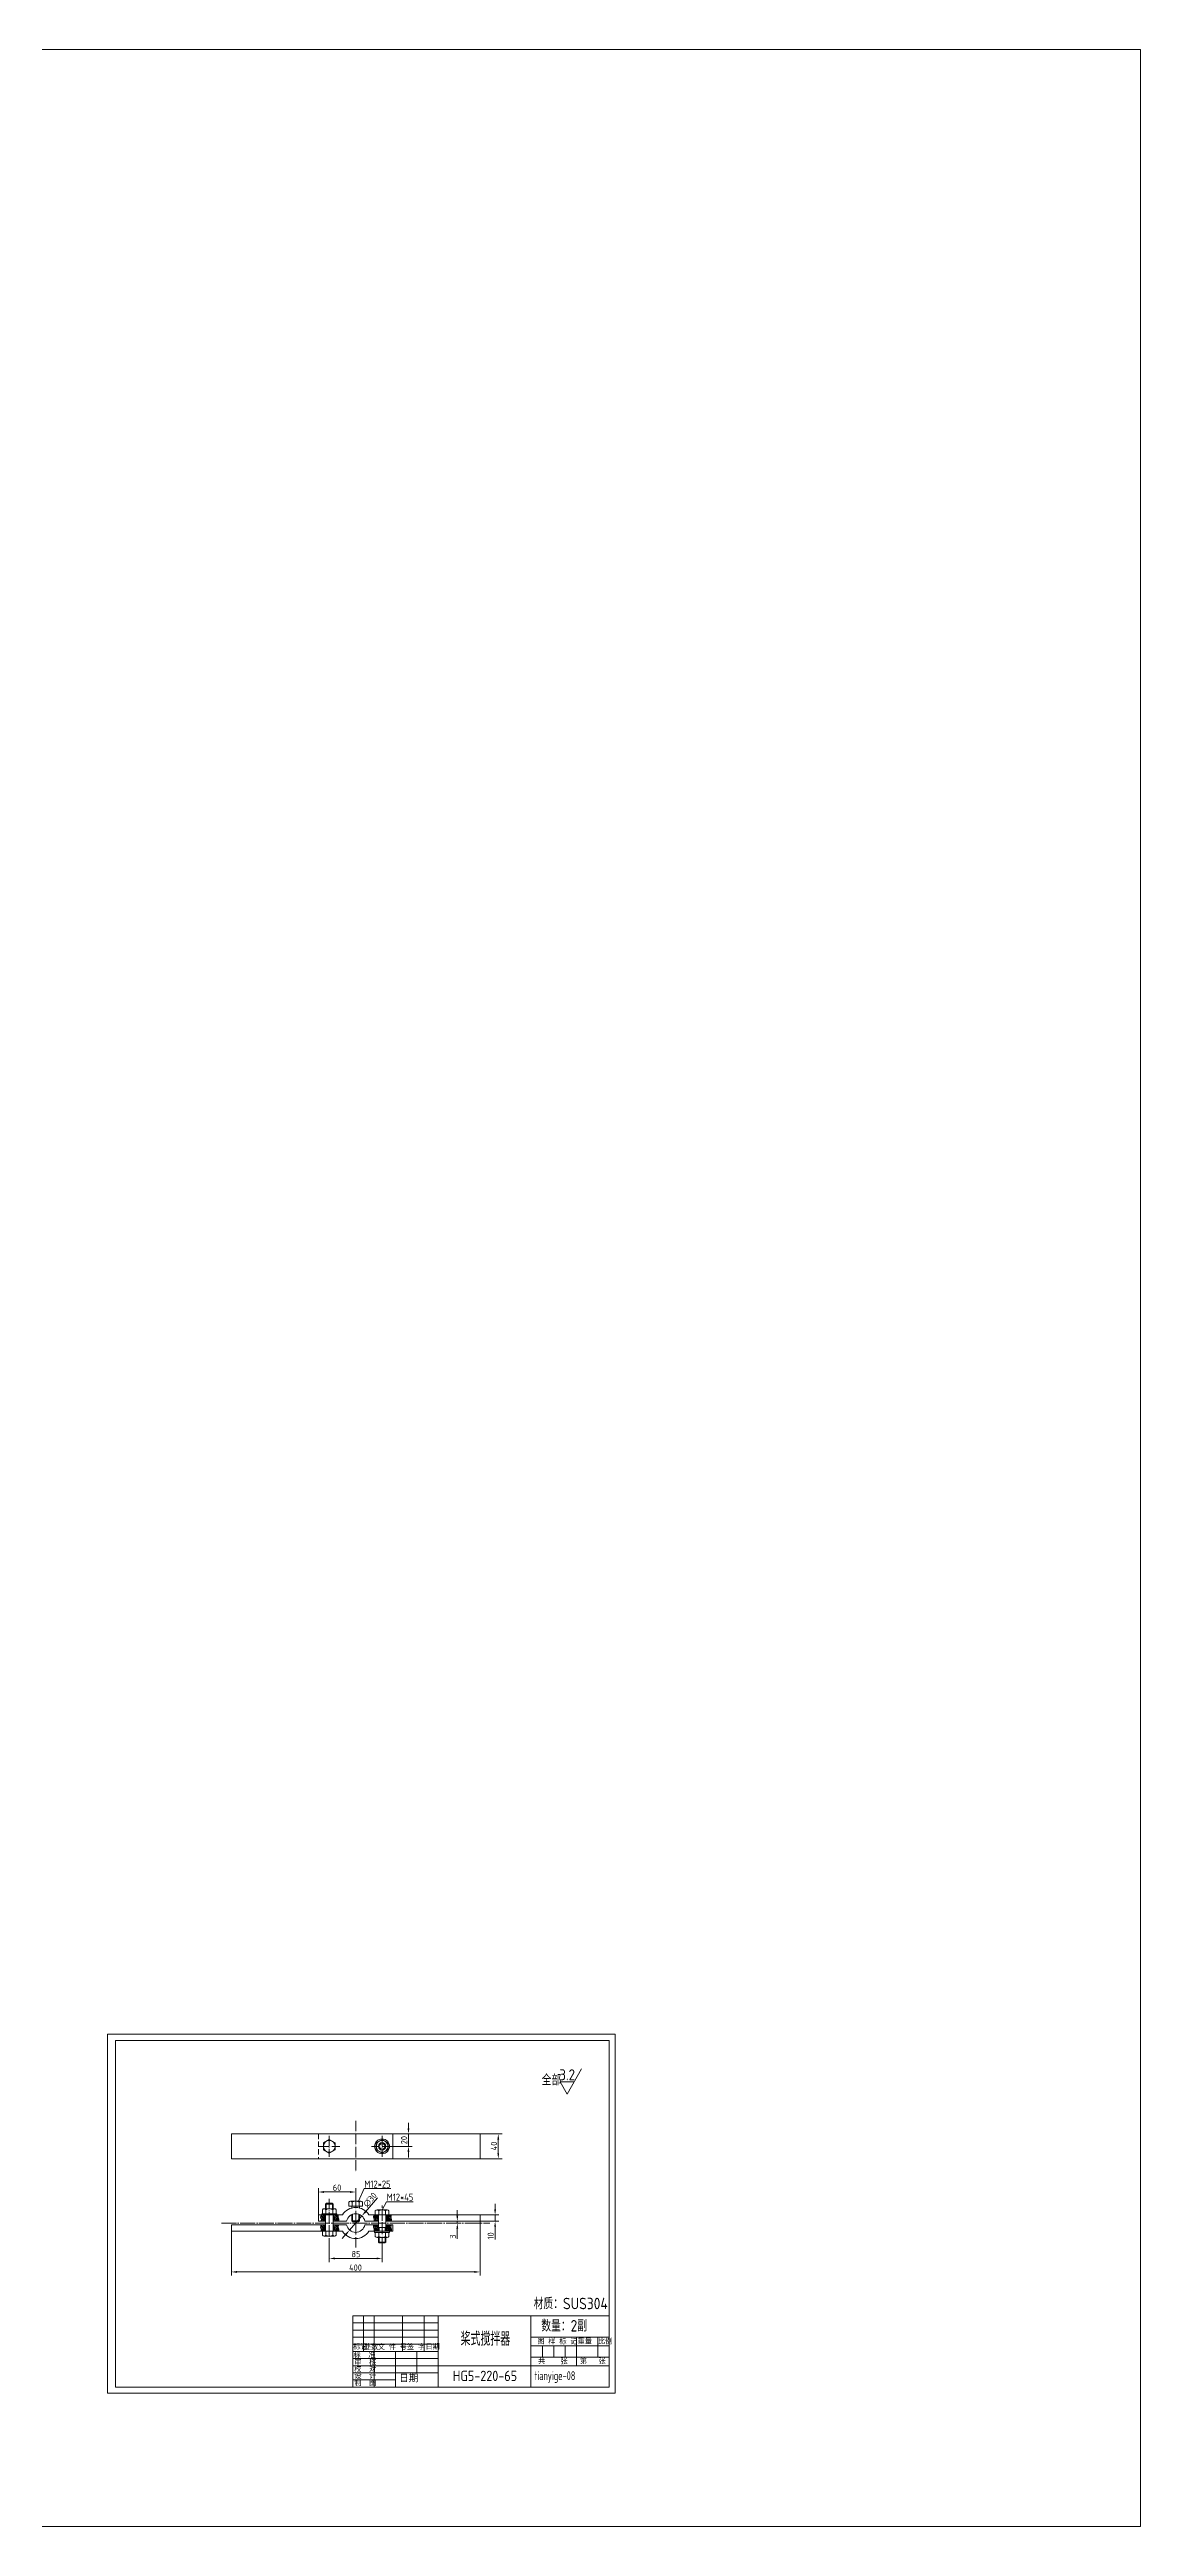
# Model space of a CAD drawing. Header units: millimetres. Extents: x 132458 to 144712, y 2543 to 6527.
# Drawn here: x 135299 to 137054, y 2543 to 6527 of the extents above; entities that cross this region are included whole.
import ezdxf

# ---------------------------------------------------------------- set-up
doc = ezdxf.new("R2010")
doc.units = ezdxf.units.MM
doc.linetypes.add('ACAD_ISO04W100', pattern=[30, 24, -3, 0, -3])
doc.linetypes.add('DASHED2', pattern=[9.525, 6.35, -3.175])
doc.layers.add('实线', color=2, linetype='Continuous')
doc.layers.add('标注', color=3, linetype='Continuous', lineweight=13)
doc.styles.get("Standard").update_dxf_attribs({"font": 'isocp.shx', "width": 0.707, "bigfont": 'hztxt.shx'})
doc.styles.add('工程字', font='gbenor.shx', dxfattribs={"bigfont": 'gbcbig.shx'})
doc.dimstyles.new('ISO-25', dxfattribs={"dimtxt": 2.5, "dimasz": 2.5, "dimexe": 1.25, "dimexo": 0.625, "dimtad": 1, "dimdsep": 46, "dimtxsty": 'Standard', "dimcen": 2.5, "dimadec": 0, "dimazin": 0, "dimtfac": 1, "dimtmove": 0, "dimatfit": 3, "dimfxl": 1, "dimarcsym": 0})

# ---------------------------------------------------------------- blocks, each defined once
blk = doc.blocks.new('*D2495')
at = {"color": 0, "linetype": 'Continuous', "lineweight": 13, "transparency": 16777216}
for p, q in [((135991.8, 3034.1), (135991.8, 2946.5)), ((135591.8, 3018.1), (135591.8, 2946.5)), ((135600.8, 2952.5), (135982.8, 2952.5))]:
    blk.add_line(p, q, dxfattribs=at)
for points in [[(135600.8, 2954), (135600.8, 2951), (135591.8, 2952.5)], [(135982.8, 2954), (135982.8, 2951), (135991.8, 2952.5)]]:
    blk.add_solid(points, dxfattribs=at)
at = {"layer": 'Defpoints', "color": 0, "linetype": 'Continuous', "lineweight": 13, "transparency": 16777216}
for p in [(135991.8, 3034.1), (135591.8, 3018.1), (135991.8, 2952.5)]:
    blk.add_point(p, dxfattribs=at)
at = {"color": 0, "linetype": 'Continuous', "lineweight": 13, "transparency": 16777216, "insert": (135791.5, 2959.5), "char_height": 10, "attachment_point": 5, "style": '工程字'}
blk.add_mtext('400', dxfattribs=at)
blk = doc.blocks.new('*D2496')
at = {"color": 0, "linetype": 'Continuous', "lineweight": 13, "transparency": 16777216}
for p, q in [((135731.8, 3044.1), (135731.8, 3087.1)), ((135740.8, 3081.1), (135782.8, 3081.1)), ((135791.8, 3071.9), (135791.8, 3087.1))]:
    blk.add_line(p, q, dxfattribs=at)
for points in [[(135740.8, 3082.6), (135740.8, 3079.6), (135731.8, 3081.1)], [(135782.8, 3082.6), (135782.8, 3079.6), (135791.8, 3081.1)]]:
    blk.add_solid(points, dxfattribs=at)
at = {"layer": 'Defpoints', "color": 0, "linetype": 'Continuous', "lineweight": 13, "transparency": 16777216}
for p in [(135791.8, 3081.1), (135791.8, 3071.9), (135731.8, 3044.1)]:
    blk.add_point(p, dxfattribs=at)
at = {"color": 0, "linetype": 'Continuous', "lineweight": 13, "transparency": 16777216, "insert": (135761.8, 3088.1), "char_height": 10, "attachment_point": 5, "style": '工程字'}
blk.add_mtext('60', dxfattribs=at)
blk = doc.blocks.new('*D2497')
at = {"color": 0, "linetype": 'Continuous', "lineweight": 13, "transparency": 16777216}
for p, q in [((135991.8, 3044.1), (136022.1, 3044.1)), ((135991.8, 3034.1), (136022.1, 3034.1)), ((136016.1, 3053.1), (136016.1, 3062.1)), ((136016.1, 3044.1), (136016.1, 3034.1)), ((136016.1, 3025.1), (136016.1, 3004.6))]:
    blk.add_line(p, q, dxfattribs=at)
for points in [[(136014.6, 3053.1), (136017.6, 3053.1), (136016.1, 3044.1)], [(136014.6, 3025.1), (136017.6, 3025.1), (136016.1, 3034.1)]]:
    blk.add_solid(points, dxfattribs=at)
at = {"layer": 'Defpoints', "color": 0, "linetype": 'Continuous', "lineweight": 13, "transparency": 16777216}
for p in [(135991.8, 3044.1), (135991.8, 3034.1), (136016.1, 3034.1)]:
    blk.add_point(p, dxfattribs=at)
at = {"color": 0, "linetype": 'Continuous', "lineweight": 13, "transparency": 16777216, "insert": (136009.1, 3010.4), "char_height": 10, "attachment_point": 5, "rotation": 90, "style": '工程字'}
blk.add_mtext('10', dxfattribs=at)
blk = doc.blocks.new('*D2498')
at = {"color": 0, "linetype": 'Continuous', "lineweight": 13, "transparency": 16777216}
for p, q in [((135941, 3034.1), (135961.3, 3034.1)), ((135941, 3031.1), (135961.3, 3031.1)), ((135955.3, 3043.1), (135955.3, 3052.1)), ((135955.3, 3034.1), (135955.3, 3031.1)), ((135955.3, 3022.1), (135955.3, 3005.5))]:
    blk.add_line(p, q, dxfattribs=at)
for points in [[(135953.8, 3043.1), (135956.8, 3043.1), (135955.3, 3034.1)], [(135953.8, 3022.1), (135956.8, 3022.1), (135955.3, 3031.1)]]:
    blk.add_solid(points, dxfattribs=at)
at = {"layer": 'Defpoints', "color": 0, "linetype": 'Continuous', "lineweight": 13, "transparency": 16777216}
for p in [(135941, 3034.1), (135941, 3031.1), (135955.3, 3031.1)]:
    blk.add_point(p, dxfattribs=at)
at = {"color": 0, "linetype": 'Continuous', "lineweight": 13, "transparency": 16777216, "insert": (135948.3, 3009.3), "char_height": 10, "attachment_point": 5, "rotation": 90, "style": '工程字'}
blk.add_mtext('3', dxfattribs=at)
blk = doc.blocks.new('*D2499')
at = {"color": 0, "linetype": 'Continuous', "lineweight": 13, "transparency": 16777216}
for p, q in [((135749.3, 3003), (135749.3, 2968.2)), ((135834.3, 2992.3), (135834.3, 2968.2)), ((135758.3, 2974.2), (135825.3, 2974.2))]:
    blk.add_line(p, q, dxfattribs=at)
for points in [[(135758.3, 2975.7), (135758.3, 2972.7), (135749.3, 2974.2)], [(135825.3, 2975.7), (135825.3, 2972.7), (135834.3, 2974.2)]]:
    blk.add_solid(points, dxfattribs=at)
at = {"layer": 'Defpoints', "color": 0, "linetype": 'Continuous', "lineweight": 13, "transparency": 16777216}
for p in [(135749.3, 3003), (135834.3, 2992.3), (135834.3, 2974.2)]:
    blk.add_point(p, dxfattribs=at)
at = {"color": 0, "linetype": 'Continuous', "lineweight": 13, "transparency": 16777216, "insert": (135792.2, 2981.2), "char_height": 10, "attachment_point": 5, "style": '工程字'}
blk.add_mtext('85', dxfattribs=at)
blk = doc.blocks.new('*D2500')
at = {"color": 0, "linetype": 'Continuous', "lineweight": 13, "transparency": 16777216}
for p, q in [((135827, 3071.7), (135807.5, 3049.3)), ((135782, 3019.8), (135801.6, 3042.5)), ((135776.1, 3013), (135770.2, 3006.2))]:
    blk.add_line(p, q, dxfattribs=at)
for points in [[(135806.4, 3050.3), (135808.7, 3048.3), (135801.6, 3042.5)], [(135774.9, 3014), (135777.2, 3012), (135782, 3019.8)]]:
    blk.add_solid(points, dxfattribs=at)
at = {"layer": 'Defpoints', "color": 0, "linetype": 'Continuous', "lineweight": 13, "transparency": 16777216}
for p in [(135801.6, 3042.5), (135782, 3019.8)]:
    blk.add_point(p, dxfattribs=at)
at = {"color": 0, "linetype": 'Continuous', "lineweight": 13, "transparency": 16777216, "insert": (135814.9, 3068.5), "char_height": 10, "attachment_point": 5, "rotation": 49.0553, "style": '工程字'}
blk.add_mtext('∅30', dxfattribs=at)
blk = doc.blocks.new('*D2501')
at = {"color": 0, "linetype": 'Continuous', "lineweight": 13, "transparency": 16777216}
for p, q in [((135991.8, 3174.5), (136027.2, 3174.5)), ((136021.2, 3165.5), (136021.2, 3143.5)), ((135991.8, 3134.5), (136027.2, 3134.5))]:
    blk.add_line(p, q, dxfattribs=at)
for points in [[(136019.7, 3165.5), (136022.7, 3165.5), (136021.2, 3174.5)], [(136019.7, 3143.5), (136022.7, 3143.5), (136021.2, 3134.5)]]:
    blk.add_solid(points, dxfattribs=at)
at = {"layer": 'Defpoints', "color": 0, "linetype": 'Continuous', "lineweight": 13, "transparency": 16777216}
for p in [(135991.8, 3174.5), (135991.8, 3134.5), (136021.2, 3134.5)]:
    blk.add_point(p, dxfattribs=at)
at = {"color": 0, "linetype": 'Continuous', "lineweight": 13, "transparency": 16777216, "insert": (136014.2, 3155.1), "char_height": 10, "attachment_point": 5, "rotation": 90, "style": '工程字'}
blk.add_mtext('40', dxfattribs=at)
blk = doc.blocks.new('*D2502')
at = {"color": 0, "linetype": 'Continuous', "lineweight": 13, "transparency": 16777216}
for p, q in [((135876.7, 3183.5), (135876.7, 3192.5)), ((135844.1, 3154.5), (135882.7, 3154.5)), ((135851.8, 3174.5), (135882.7, 3174.5)), ((135876.7, 3174.5), (135876.7, 3154.5)), ((135876.7, 3145.5), (135876.7, 3136.5))]:
    blk.add_line(p, q, dxfattribs=at)
for points in [[(135875.2, 3183.5), (135878.2, 3183.5), (135876.7, 3174.5)], [(135875.2, 3145.5), (135878.2, 3145.5), (135876.7, 3154.5)]]:
    blk.add_solid(points, dxfattribs=at)
at = {"layer": 'Defpoints', "color": 0, "linetype": 'Continuous', "lineweight": 13, "transparency": 16777216}
for p in [(135844.1, 3154.5), (135851.8, 3174.5), (135876.7, 3154.5)]:
    blk.add_point(p, dxfattribs=at)
at = {"color": 0, "linetype": 'Continuous', "lineweight": 13, "transparency": 16777216, "insert": (135869.7, 3164.5), "char_height": 10, "attachment_point": 5, "rotation": 90, "style": '工程字'}
blk.add_mtext('20', dxfattribs=at)

msp = doc.modelspace()

# ---------------------------------------------------------------- hatches: boundary and pattern name
at = {"lineweight": 13}
h = msp.add_hatch(dxfattribs=at)
h.set_pattern_fill('LINE', color=3, scale=0.6, angle=135, style=0)
h.set_pattern_definition([(135, (-404.0149, -1387.0978), (-1.347038418, -1.347038418), [])])
edge = h.paths.add_edge_path()
edge.add_spline(control_points=[(135763.939, 3034.139), (135764.337, 3035.11), (135765.249, 3037.345), (135762.908, 3040.568), (135763.608, 3042.991), (135764.014, 3044.139)], knot_values=[0.58589646, 0.58589646, 0.58589646, 0.58589646, 3.57076943, 7.45755952, 10.92770875, 10.92770875, 10.92770875, 10.92770875], degree=3, periodic=0)
edge.add_line((135764.014, 3044.139), (135756.302, 3044.139))
edge.add_line((135756.302, 3044.139), (135756.302, 3034.139))
edge.add_line((135756.302, 3034.139), (135763.939, 3034.139))
edge = h.paths.add_edge_path()
edge.add_spline(control_points=[(135763.936, 3018.139), (135764.344, 3019.108), (135765.282, 3021.34), (135762.723, 3024.624), (135763.946, 3027.002), (135764.532, 3028.139)], knot_values=[0, 0, 0, 0, 2.98511986, 6.87190995, 10.43714058, 10.43714058, 10.43714058, 10.43714058], degree=3, periodic=0)
edge.add_line((135764.532, 3028.139), (135756.302, 3028.139))
edge.add_line((135756.302, 3028.139), (135756.302, 3018.139))
edge.add_line((135756.302, 3018.139), (135760.252, 3018.139))
edge.add_line((135760.252, 3018.139), (135763.936, 3018.139))
edge = h.paths.add_edge_path()
edge.add_line((135742.302, 3028.139), (135736.431, 3028.139))
edge.add_spline(control_points=[(135736.431, 3028.139), (135735.846, 3027.002), (135734.622, 3024.624), (135737.181, 3021.34), (135736.243, 3019.108), (135735.836, 3018.139)], knot_values=[0, 0, 0, 0, 3.56523063, 7.45202071, 10.43714058, 10.43714058, 10.43714058, 10.43714058], degree=3, periodic=0)
edge.add_line((135735.836, 3018.139), (135742.302, 3018.139))
edge.add_line((135742.302, 3018.139), (135742.302, 3028.139))
edge = h.paths.add_edge_path()
edge.add_line((135742.302, 3044.139), (135737.302, 3044.139))
edge.add_line((135737.302, 3044.139), (135736.431, 3044.139))
edge.add_spline(control_points=[(135736.431, 3044.139), (135735.846, 3043.002), (135734.622, 3040.624), (135737.181, 3037.34), (135736.243, 3035.108), (135735.836, 3034.139)], knot_values=[0, 0, 0, 0, 3.56523063, 7.45202071, 10.43714058, 10.43714058, 10.43714058, 10.43714058], degree=3, periodic=0)
edge.add_line((135735.836, 3034.139), (135742.302, 3034.139))
edge.add_line((135742.302, 3034.139), (135742.302, 3044.139))
edge = h.paths.add_edge_path()
edge.add_line((135827.302, 3044.139), (135823.352, 3044.139))
edge.add_line((135823.352, 3044.139), (135821.431, 3044.139))
edge.add_spline(control_points=[(135821.431, 3044.139), (135820.846, 3043.002), (135819.622, 3040.624), (135822.181, 3037.34), (135821.243, 3035.108), (135820.836, 3034.139)], knot_values=[0, 0, 0, 0, 3.56523063, 7.45202071, 10.43714058, 10.43714058, 10.43714058, 10.43714058], degree=3, periodic=0)
edge.add_line((135820.836, 3034.139), (135827.302, 3034.139))
edge.add_line((135827.302, 3034.139), (135827.302, 3044.139))
edge = h.paths.add_edge_path()
edge.add_line((135827.302, 3028.139), (135821.431, 3028.139))
edge.add_spline(control_points=[(135821.431, 3028.139), (135820.846, 3027.002), (135819.622, 3024.624), (135822.181, 3021.34), (135821.243, 3019.108), (135820.836, 3018.139)], knot_values=[0, 0, 0, 0, 3.56523063, 7.45202071, 10.43714058, 10.43714058, 10.43714058, 10.43714058], degree=3, periodic=0)
edge.add_line((135820.836, 3018.139), (135827.302, 3018.139))
edge.add_line((135827.302, 3018.139), (135827.302, 3028.139))
edge = h.paths.add_edge_path()
edge.add_spline(control_points=[(135848.936, 3018.139), (135849.344, 3019.108), (135850.282, 3021.34), (135847.723, 3024.624), (135848.946, 3027.002), (135849.532, 3028.139)], knot_values=[0, 0, 0, 0, 2.98511986, 6.87190995, 10.43714058, 10.43714058, 10.43714058, 10.43714058], degree=3, periodic=0)
edge.add_line((135849.532, 3028.139), (135841.302, 3028.139))
edge.add_line((135841.302, 3028.139), (135841.302, 3018.139))
edge.add_line((135841.302, 3018.139), (135846.302, 3018.139))
edge.add_line((135846.302, 3018.139), (135848.936, 3018.139))
edge = h.paths.add_edge_path()
edge.add_spline(control_points=[(135848.936, 3034.139), (135849.344, 3035.108), (135850.282, 3037.34), (135847.723, 3040.624), (135848.946, 3043.002), (135849.532, 3044.139)], knot_values=[0, 0, 0, 0, 2.98511986, 6.87190995, 10.43714058, 10.43714058, 10.43714058, 10.43714058], degree=3, periodic=0)
edge.add_line((135849.532, 3044.139), (135841.302, 3044.139))
edge.add_line((135841.302, 3044.139), (135841.302, 3034.139))
edge.add_line((135841.302, 3034.139), (135848.936, 3034.139))

# ---------------------------------------------------------------- linework, layer by layer
at = {"color": 7, "lineweight": 13}
for p, q in [((136120.787, 3258.175), (136132.062, 3238.646)), ((135855.855, 2824.597), (135855.855, 2767.254)), ((135787.043, 2778.722), (135855.855, 2778.722))]:
    msp.add_line(p, q, dxfattribs=at)
at = {"color": 1, "linetype": 'ACAD_ISO04W100', "lineweight": 13, "ltscale": 0.7}
for p, q in [((135791.802, 3195.711), (135791.802, 3112.098)), ((135732.436, 3154.509), (135766.167, 3154.509)), ((135749.302, 3171.375), (135749.302, 3137.643)), ((135851.167, 3154.509), (135817.436, 3154.509)), ((135834.302, 3171.375), (135834.302, 3137.643)), ((135749.302, 3070.014), (135749.302, 3003.033)), ((135791.802, 3071.9), (135791.802, 2990.378)), ((135834.302, 2992.264), (135834.302, 3059.245))]:
    msp.add_line(p, q, dxfattribs=at)
at = {"lineweight": 18}
for p, q in [((135591.802, 3174.509), (135991.802, 3174.509)), ((135591.802, 3174.509), (135591.802, 3134.509)), ((135851.802, 3174.509), (135851.802, 3134.509)), ((135991.802, 3174.509), (135991.802, 3134.509)), ((135591.802, 3134.509), (135991.802, 3134.509)), ((135591.802, 3028.139), (135743.302, 3028.139)), ((135591.802, 3028.139), (135591.802, 3018.139)), ((135731.802, 3044.139), (135770.447, 3044.139)), ((135731.802, 3044.139), (135731.802, 3034.139)), ((135731.802, 3034.139), (135743.302, 3034.139)), ((135755.302, 3034.139), (135777.105, 3034.139)), ((135755.302, 3028.139), (135777.105, 3028.139)), ((135806.499, 3034.139), (135828.302, 3034.139)), ((135806.499, 3028.139), (135828.302, 3028.139)), ((135813.156, 3044.139), (135991.802, 3044.139)), ((135840.302, 3034.139), (135991.802, 3034.139)), ((135840.302, 3028.139), (135851.802, 3028.139)), ((135851.802, 3028.139), (135851.802, 3018.139)), ((135991.802, 3044.139), (135991.802, 3034.139)), ((135591.802, 3018.139), (135770.447, 3018.139)), ((135813.156, 3018.139), (135851.802, 3018.139))]:
    msp.add_line(p, q, dxfattribs=at)
at = {"color": 7, "linetype": 'DASHED2', "lineweight": 13, "ltscale": 1.3}
msp.add_line((135731.802, 3174.509), (135731.802, 3134.509), dxfattribs=at)
at = {"lineweight": 13}
for p, q in [((135796.129, 3066.139), (135805.433, 3086.442)), ((135805.433, 3086.442), (135848.14, 3086.442)), ((135834.302, 3052.139), (135841.403, 3065.454)), ((135841.403, 3065.454), (135884.11, 3065.454))]:
    msp.add_line(p, q, dxfattribs=at)
at = {"color": 1, "linetype": 'ACAD_ISO04W100', "lineweight": 13}
msp.add_line((135575.928, 3031.139), (136007.675, 3031.139), dxfattribs=at)
at = {"linetype": 'Continuous', "lineweight": 13}
for p, q in [((135737.302, 3044.139), (135737.302, 3046.139)), ((135737.302, 3046.139), (135761.302, 3046.139)), ((135761.302, 3044.139), (135737.302, 3044.139)), ((135738.352, 3052.639), (135738.352, 3046.139)), ((135741.089, 3054.139), (135757.514, 3054.139)), ((135742.302, 3034.139), (135742.302, 3044.139)), ((135742.302, 3018.139), (135742.302, 3028.139)), ((135743.302, 3061.638), (135744.802, 3063.138)), ((135743.302, 3054.139), (135743.302, 3061.638)), ((135743.302, 3018.139), (135743.302, 3044.139)), ((135744.802, 3063.138), (135753.802, 3063.138)), ((135755.302, 3061.638), (135753.802, 3063.138)), ((135755.302, 3054.139), (135755.302, 3061.638)), ((135755.302, 3018.139), (135755.302, 3044.139)), ((135756.302, 3034.139), (135756.302, 3044.139)), ((135756.302, 3018.139), (135756.302, 3028.139)), ((135760.252, 3052.639), (135760.252, 3046.139)), ((135761.302, 3046.139), (135761.302, 3044.139)), ((135780.852, 3064.639), (135780.852, 3058.139)), ((135802.752, 3058.139), (135780.852, 3058.139)), ((135800.014, 3066.139), (135783.589, 3066.139)), ((135785.802, 3058.139), (135785.802, 3055.408)), ((135785.802, 3044.887), (135785.802, 3034.64)), ((135785.802, 3034.64), (135787.302, 3033.14)), ((135796.302, 3033.14), (135787.302, 3033.14)), ((135797.802, 3034.64), (135796.302, 3033.14)), ((135797.802, 3058.139), (135797.802, 3055.408)), ((135797.802, 3044.887), (135797.802, 3034.64)), ((135802.752, 3064.639), (135802.752, 3058.139)), ((135823.352, 3050.639), (135823.352, 3044.139)), ((135845.252, 3044.139), (135823.352, 3044.139)), ((135842.514, 3052.139), (135826.089, 3052.139)), ((135827.302, 3044.139), (135827.302, 3034.139)), ((135827.302, 3028.139), (135827.302, 3018.139)), ((135828.302, 3044.139), (135828.302, 3018.139)), ((135840.302, 3044.139), (135840.302, 3018.139)), ((135841.302, 3044.139), (135841.302, 3034.139)), ((135841.302, 3028.139), (135841.302, 3018.139)), ((135845.252, 3050.639), (135845.252, 3044.139)), ((135738.352, 3011.639), (135738.352, 3018.139)), ((135738.352, 3018.139), (135760.252, 3018.139)), ((135741.089, 3010.139), (135757.514, 3010.139)), ((135760.252, 3011.639), (135760.252, 3018.139)), ((135822.302, 3016.139), (135822.302, 3018.139)), ((135822.302, 3018.139), (135846.302, 3018.139)), ((135846.302, 3016.139), (135822.302, 3016.139)), ((135823.352, 3009.639), (135823.352, 3016.139)), ((135842.514, 3008.139), (135826.089, 3008.139)), ((135840.302, 3024.139), (135828.302, 3024.139)), ((135828.302, 3008.139), (135828.302, 3000.64)), ((135828.302, 3000.64), (135829.802, 2999.14)), ((135838.802, 2999.14), (135829.802, 2999.14)), ((135840.302, 3000.64), (135838.802, 2999.14)), ((135840.302, 3008.139), (135840.302, 3000.64)), ((135845.252, 3009.639), (135845.252, 3016.139)), ((135846.302, 3018.139), (135846.302, 3016.139))]:
    msp.add_line(p, q, dxfattribs=at)
at = {"color": 7, "linetype": 'Continuous', "lineweight": 13}
for p, q in [((135743.302, 3061.638), (135755.302, 3061.638)), ((135797.802, 3034.64), (135785.802, 3034.64)), ((135840.302, 3000.64), (135828.302, 3000.64))]:
    msp.add_line(p, q, dxfattribs=at)
at = {"linetype": 'Continuous', "lineweight": 15}
for p, q in [((135743.827, 3052.639), (135743.827, 3046.139)), ((135754.777, 3052.639), (135754.777, 3046.139)), ((135786.327, 3064.639), (135786.327, 3058.139)), ((135797.277, 3064.639), (135797.277, 3058.139)), ((135828.827, 3050.639), (135828.827, 3044.139)), ((135839.777, 3050.639), (135839.777, 3044.139)), ((135743.827, 3011.639), (135743.827, 3018.139)), ((135754.777, 3011.639), (135754.777, 3018.139)), ((135828.827, 3009.639), (135828.827, 3016.139)), ((135839.777, 3009.639), (135839.777, 3016.139))]:
    msp.add_line(p, q, dxfattribs=at)
at = {"linetype": 'Continuous', "lineweight": 9}
for p, q in [((135744.302, 3062.638), (135744.302, 3054.139)), ((135754.302, 3062.638), (135754.302, 3054.139)), ((135786.802, 3033.64), (135786.802, 3045.281)), ((135796.802, 3033.64), (135796.802, 3045.281)), ((135829.302, 3018.139), (135829.302, 3024.139)), ((135829.302, 2999.64), (135829.302, 3008.139)), ((135839.302, 3018.139), (135839.302, 3024.139)), ((135839.302, 2999.64), (135839.302, 3008.139))]:
    msp.add_line(p, q, dxfattribs=at)
at = {"lineweight": 13}
msp.add_lwpolyline([(132458.117, 6527.221), (137054.418, 6527.221), (137054.418, 2543.096), (132458.117, 2543.096)], close=True, dxfattribs=at)
at = {"linetype": 'Continuous', "lineweight": 13}
for points in [[(135749.302, 3165.459), (135739.819, 3159.984), (135739.819, 3149.034), (135749.302, 3143.559), (135758.785, 3149.034), (135758.785, 3159.984)], [(135834.302, 3165.459), (135843.785, 3159.984), (135843.785, 3149.034), (135834.302, 3143.559), (135824.819, 3149.034), (135824.819, 3159.984)]]:
    msp.add_lwpolyline(points, close=True, dxfattribs=at)
for centre in [(135749.302, 3154.509), (135834.302, 3154.509)]:
    msp.add_circle(centre, 9.483, dxfattribs=at)
at = {"lineweight": 13}
for radius in [12, 6, 4.5]:
    msp.add_circle((135834.302, 3154.509), radius, dxfattribs=at)
at = {"linetype": 'Continuous', "lineweight": 15}
for centre, radius, start, end in [((135741.089, 3050.891), 3.248, 32.559346, 147.440654), ((135749.302, 3043.397), 10.742, 59.35698, 120.64302), ((135757.514, 3050.891), 3.248, 32.559346, 147.440654), ((135783.589, 3062.891), 3.248, 32.559346, 147.440654), ((135791.802, 3055.397), 10.742, 59.35698, 120.64302), ((135800.014, 3062.891), 3.248, 32.559346, 147.440654), ((135826.089, 3048.891), 3.248, 32.559346, 147.440654), ((135834.302, 3041.397), 10.742, 59.35698, 120.64302), ((135842.514, 3048.891), 3.248, 32.559346, 147.440654), ((135741.089, 3013.387), 3.248, 212.559346, 327.440654), ((135749.302, 3020.881), 10.742, 239.35698, 300.64302), ((135757.514, 3013.387), 3.248, 212.559346, 327.440654), ((135826.089, 3011.387), 3.248, 212.559346, 327.440654), ((135834.302, 3018.881), 10.742, 239.35698, 300.64302), ((135842.514, 3011.387), 3.248, 212.559346, 327.440654)]:
    msp.add_arc(centre, radius, start, end, dxfattribs=at)
at = {"lineweight": 18}
for radius, start, end in [(25, 31.332251, 148.667749), (15, 11.536959, 168.463041), (15, 191.536959, 348.463041), (25, 211.332251, 328.667749)]:
    msp.add_arc((135791.802, 3031.139), radius, start, end, dxfattribs=at)
at = {"lineweight": 13}
for points in [[(135736.431, 3044.139), (135735.373, 3040.734), (135736.563, 3037.034), (135735.836, 3034.139)], [(135736.431, 3028.139), (135735.373, 3024.734), (135736.563, 3021.034), (135735.836, 3018.139)], [(135764.532, 3028.139), (135763.474, 3024.734), (135764.664, 3021.034), (135763.936, 3018.139)], [(135821.431, 3044.139), (135820.373, 3040.734), (135821.563, 3037.034), (135820.836, 3034.139)], [(135821.431, 3028.139), (135820.373, 3024.734), (135821.563, 3021.034), (135820.836, 3018.139)], [(135849.532, 3044.139), (135848.474, 3040.734), (135849.664, 3037.034), (135848.936, 3034.139)], [(135849.532, 3028.139), (135848.474, 3024.734), (135849.664, 3021.034), (135848.936, 3018.139)]]:
    msp.add_spline(points, degree=3, dxfattribs=at)
msp.add_open_spline([(135764.014, 3044.139), (135763.608, 3042.991), (135762.908, 3040.568), (135765.249, 3037.345), (135764.337, 3035.11), (135763.939, 3034.139)], degree=3, knots=[0.58589646, 0.58589646, 0.58589646, 0.58589646, 4.05604569, 7.94283578, 10.92770875, 10.92770875, 10.92770875, 10.92770875], dxfattribs=at)
at = {"layer": '实线', "color": 7, "linetype": 'Continuous', "lineweight": 13}
for p, q in [((136209.442, 3334.701), (135392.28, 3334.701)), ((135392.28, 3334.701), (135392.28, 2757.537)), ((136199.726, 3324.984), (135405.219, 3324.984)), ((135405.219, 3324.984), (135405.219, 2767.254)), ((136199.726, 2767.254), (136199.726, 3324.984)), ((136209.442, 2757.537), (136209.442, 3334.701)), ((135392.28, 2757.537), (136209.442, 2757.537)), ((135405.219, 2767.254), (136199.726, 2767.254))]:
    msp.add_line(p, q, dxfattribs=at)
at = {"layer": '实线', "color": 7, "lineweight": 13}
for p, q in [((135787.043, 2881.94), (136199.726, 2881.94)), ((135787.043, 2881.94), (135787.043, 2767.254)), ((135787.043, 2870.471), (135924.666, 2870.471)), ((135804.246, 2881.94), (135804.246, 2824.597)), ((135821.449, 2881.94), (135821.449, 2767.254)), ((135867.323, 2881.94), (135867.323, 2824.597)), ((135901.729, 2881.94), (135901.729, 2824.597)), ((135924.666, 2881.94), (135924.666, 2767.254)), ((136073.758, 2881.94), (136073.758, 2767.254)), ((135787.043, 2859.002), (135924.666, 2859.002)), ((135787.043, 2847.534), (135924.666, 2847.534)), ((135787.043, 2836.065), (135924.666, 2836.065)), ((136073.758, 2847.534), (136199.726, 2847.534)), ((136073.758, 2833.771), (136199.726, 2833.771)), ((136092.108, 2833.771), (136092.108, 2815.422)), ((136110.457, 2833.771), (136110.457, 2815.422)), ((136128.807, 2833.771), (136128.807, 2815.422)), ((136147.157, 2847.534), (136147.157, 2801.659)), ((136181.563, 2847.534), (136181.563, 2815.422)), ((135787.043, 2824.597), (135924.666, 2824.597)), ((135787.043, 2813.128), (135924.666, 2813.128)), ((135787.043, 2801.659), (136199.726, 2801.659)), ((135787.043, 2790.191), (135924.666, 2790.191)), ((135890.26, 2824.597), (135890.26, 2790.191)), ((136073.758, 2815.422), (136199.726, 2815.422))]:
    msp.add_line(p, q, dxfattribs=at)
at = {"layer": '标注', "color": 7, "linetype": 'Continuous', "lineweight": 13}
for p, q in [((136132.062, 3238.646), (136155.364, 3279.007)), ((136143.337, 3258.175), (136120.787, 3258.175))]:
    msp.add_line(p, q, dxfattribs=at)

# ---------------------------------------------------------------- texts
at = {"layer": '实线', "color": 7, "lineweight": 15, "style": '工程字'}
for s, height, p in [('M12*25', 11.6394, (135805.766, 3087.928)), ('M12*45', 11.6394, (135841.737, 3066.941)), ('材质：SUS304', 18.4753, (136078.146, 2892.488)), ('数量：2副', 18.4753, (136090.458, 2856.66)), ('桨式搅拌器', 22.1704, (135960.619, 2833.77)), ('HG5-220-65', 16.6278, (135947.968, 2776.985))]:
    msp.add_text(s, height=height, dxfattribs=at).set_placement(p)
at = {"layer": '实线', "color": 7, "lineweight": 13}
for s, height, p in [('标记', 8.6014, (135787.92, 2827.391)), ('处数', 8.6014, (135804.892, 2827.029)), ('文 件 号', 8.6014, (135827.279, 2827.019)), ('签 字', 8.6014, (135874.251, 2827.44)), ('日期', 8.6014, (135904.02, 2827.599)), (' 图 样 标 记', 8.6014, (136077.92, 2836.076)), ('重量', 8.6014, (136148.881, 2836.316)), ('比例', 8.6014, (136181.492, 2836.209)), (' 标  准', 8.6014, (135782.207, 2813.924)), ('校  对', 8.6014, (135789.444, 2791.404)), ('设  计', 8.6014, (135789.684, 2780.432)), ('审  核', 8.6014, (135789.576, 2802.639)), ('共    张', 8.6014, (136085.258, 2804.099)), ('第   张', 8.6014, (136152.464, 2804.383)), (' 制  图', 8.6014, (135783.463, 2769.094)), ('日期', 11.4686, (135861.718, 2775.202))]:
    msp.add_text(s, height=height, dxfattribs=at).set_placement(p)
at = {"layer": '实线', "color": 7, "lineweight": 13, "width": 0.75}
msp.add_text('tianyige-08', height=14.33574, dxfattribs=at).set_placement((136079.115, 2778.441))
at = {"layer": '实线', "color": 7, "lineweight": 13, "char_height": 17.5646, "attachment_point": 5, "style": '工程字'}
for s, insert in [('全部', (136106.773, 3261.383)), ('3.2', (136132.1, 3269.598))]:
    msp.add_mtext(s, dxfattribs=dict(at, insert=insert))

# ---------------------------------------------------------------- dimensions: what is measured, and where the dimension line sits
at = {"color": 6, "linetype": 'Continuous', "lineweight": 13}
for base, p1, p2, picture, middle in [((135876.715, 3154.509), (135851.802, 3174.509), (135844.086, 3154.509), '*D2502', (135876.715, 3164.509)), ((136021.197, 3134.509), (135991.802, 3174.509), (135991.802, 3134.509), '*D2501', (136021.197, 3155.099)), ((136016.099, 3034.139), (135991.802, 3044.139), (135991.802, 3034.139), '*D2497', (136016.099, 3010.386))]:
    dim = msp.add_linear_dim(base=base, p1=p1, p2=p2, angle=90, dimstyle='ISO-25', override={"dimtxt": 10, "dimasz": 9, "dimexe": 6, "dimexo": 0, "dimgap": 2, "dimtxsty": '工程字', "dimlwd": 13, "dimlwe": 13}, dxfattribs=at)
    dim.commit()
    dim.dimension.update_dxf_attribs({"geometry": picture, "text_midpoint": middle, "dimtype": 160})
dim = msp.add_linear_dim(base=(135791.802, 3081.078), p1=(135731.802, 3044.139), p2=(135791.802, 3071.9), dimstyle='ISO-25', override={"dimtxt": 10, "dimasz": 9, "dimexe": 6, "dimexo": 0, "dimgap": 2, "dimtxsty": '工程字', "dimlwd": 13, "dimlwe": 13}, dxfattribs=at)
dim.commit()
dim.dimension.update_dxf_attribs({"geometry": '*D2496', "text_midpoint": (135761.802, 3088.078)})
dim = msp.add_diameter_dim_2p(p1=(135781.972, 3019.809), p2=(135801.632, 3042.469), dimstyle='ISO-25', override={"dimtxt": 10, "dimasz": 9, "dimexe": 6, "dimexo": 0, "dimgap": 2, "dimtxsty": '工程字', "dimlwd": 13, "dimlwe": 13}, dxfattribs=at)
dim.commit()
dim.dimension.update_dxf_attribs({"geometry": '*D2500', "text_midpoint": (135814.914, 3068.46)})
for base, p1, p2, picture, middle in [((135991.802, 2952.495), (135591.802, 3018.139), (135991.802, 3034.139), '*D2495', (135791.514, 2952.495)), ((135834.302, 2974.238), (135749.302, 3003.033), (135834.302, 2992.264), '*D2499', (135792.194, 2974.238))]:
    dim = msp.add_linear_dim(base=base, p1=p1, p2=p2, dimstyle='ISO-25', override={"dimtxt": 10, "dimasz": 9, "dimexe": 6, "dimexo": 0, "dimgap": 2, "dimtxsty": '工程字', "dimlwd": 13, "dimlwe": 13}, dxfattribs=at)
    dim.commit()
    dim.dimension.update_dxf_attribs({"geometry": picture, "text_midpoint": middle, "dimtype": 160})
dim = msp.add_linear_dim(base=(135955.296, 3031.139), p1=(135940.996, 3034.139), p2=(135940.996, 3031.139), angle=90, dimstyle='ISO-25', override={"dimtxt": 10, "dimasz": 9, "dimexe": 6, "dimexo": 0, "dimgap": 2, "dimtxsty": '工程字', "dimlwd": 13, "dimlwe": 13}, dxfattribs=at)
dim.commit()
dim.dimension.update_dxf_attribs({"geometry": '*D2498', "text_midpoint": (135948.296, 3009.3)})

doc.saveas('drawing.dxf')
